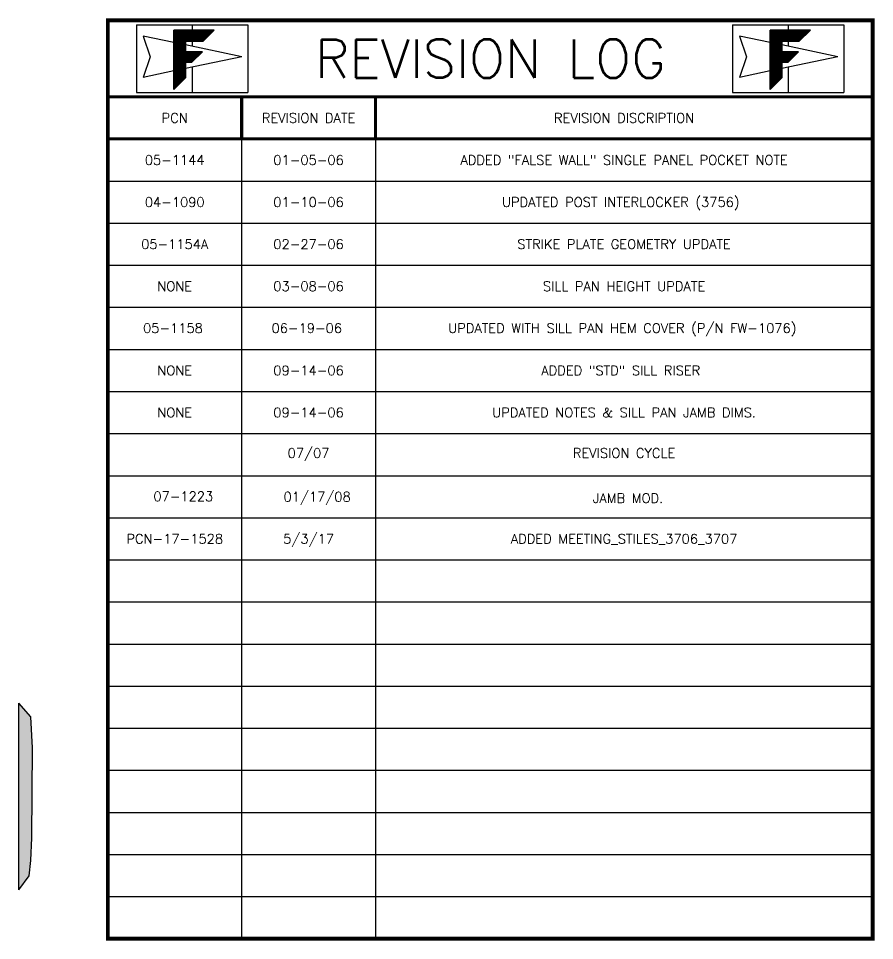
# Model space of a CAD drawing. Extents: x -7 to 43, y -9 to 27.6.
# Drawn here: x 20.57 to 42.96, y 3.55 to 27.65 of the extents above; entities that cross this region are included whole.
import ezdxf
from ezdxf.enums import TextEntityAlignment as Align

# ---------------------------------------------------------------- set-up
doc = ezdxf.new("R2010")
doc.units = 0
doc.header["$LTSCALE"] = 0.25
doc.header["$MEASUREMENT"] = 0
doc.layers.get('0').update_dxf_attribs({"linetype": 'CONTINUOUS'})
doc.layers.add('MISC', color=7, linetype='CONTINUOUS')
doc.layers.add('REVISION LOG', color=7, linetype='CONTINUOUS')
doc.styles.get("Standard").update_dxf_attribs({"font": 'simplex.shx'})

# ---------------------------------------------------------------- blocks, each defined once
blk = doc.blocks.new('*X18')
at = {"color": 0}
for p, q in [((7.2329, 10.2346), (7.4628, 10.4645)), ((7.2329, 10.2452), (7.4522, 10.4645)), ((7.2329, 10.2558), (7.4416, 10.4645)), ((7.2329, 10.2664), (7.431, 10.4645)), ((7.2329, 10.277), (7.4204, 10.4645)), ((7.2329, 10.2876), (7.4098, 10.4645)), ((7.2329, 10.2982), (7.3992, 10.4645)), ((7.2329, 10.3089), (7.3886, 10.4645)), ((7.2329, 10.3195), (7.378, 10.4645)), ((7.2329, 10.3301), (7.3674, 10.4645)), ((7.2329, 10.3407), (7.3568, 10.4645)), ((7.2329, 10.3513), (7.3462, 10.4645)), ((7.2329, 10.3619), (7.3356, 10.4645)), ((7.2329, 10.3725), (7.325, 10.4645)), ((7.2329, 10.3831), (7.3143, 10.4645)), ((7.2329, 10.3937), (7.3037, 10.4645)), ((7.2329, 10.4043), (7.2931, 10.4645)), ((7.2329, 10.4149), (7.2825, 10.4645)), ((7.2329, 10.4255), (7.2719, 10.4645)), ((7.2329, 10.4361), (7.2613, 10.4645)), ((7.2329, 10.4467), (7.2507, 10.4645)), ((7.2329, 10.4573), (7.2401, 10.4645)), ((7.3549, 10.3369), (7.2329, 10.4589)), ((7.3549, 10.3263), (7.2329, 10.4483)), ((7.3549, 10.3157), (7.2329, 10.4377)), ((7.3549, 10.3051), (7.2329, 10.4271)), ((7.3549, 10.2945), (7.2329, 10.4164)), ((7.3549, 10.3475), (7.2379, 10.4645)), ((7.3646, 10.3484), (7.2485, 10.4645)), ((7.3752, 10.3484), (7.2591, 10.4645)), ((7.3858, 10.3484), (7.2697, 10.4645)), ((7.3965, 10.3484), (7.2803, 10.4645)), ((7.4071, 10.3484), (7.2909, 10.4645)), ((7.4177, 10.3484), (7.3015, 10.4645)), ((7.4283, 10.3484), (7.3122, 10.4645)), ((7.4389, 10.3484), (7.3228, 10.4645)), ((7.4495, 10.3484), (7.3334, 10.4645)), ((7.4601, 10.3484), (7.344, 10.4645)), ((7.4707, 10.3484), (7.3546, 10.4645)), ((7.3573, 10.3484), (7.4734, 10.4645)), ((7.4813, 10.3484), (7.3652, 10.4645)), ((7.3679, 10.3484), (7.4841, 10.4645)), ((7.4919, 10.3484), (7.3758, 10.4645)), ((7.3785, 10.3484), (7.4947, 10.4645)), ((7.5025, 10.3484), (7.3864, 10.4645)), ((7.3892, 10.3484), (7.5053, 10.4645)), ((7.5131, 10.3484), (7.397, 10.4645)), ((7.3998, 10.3484), (7.5159, 10.4645)), ((7.5237, 10.3484), (7.4076, 10.4645)), ((7.4104, 10.3484), (7.5265, 10.4645)), ((7.5343, 10.3484), (7.4182, 10.4645)), ((7.421, 10.3484), (7.5371, 10.4645)), ((7.5422, 10.3511), (7.4288, 10.4645)), ((7.4316, 10.3484), (7.5477, 10.4645)), ((7.5476, 10.3564), (7.4394, 10.4645)), ((7.4422, 10.3484), (7.5583, 10.4645)), ((7.5529, 10.3617), (7.45, 10.4645)), ((7.4528, 10.3484), (7.5689, 10.4645)), ((7.5582, 10.367), (7.4606, 10.4645)), ((7.4634, 10.3484), (7.5795, 10.4645)), ((7.5635, 10.3723), (7.4713, 10.4645)), ((7.474, 10.3484), (7.5901, 10.4645)), ((7.5688, 10.3776), (7.4819, 10.4645)), ((7.4846, 10.3484), (7.6007, 10.4645)), ((7.5741, 10.3829), (7.4925, 10.4645)), ((7.4952, 10.3484), (7.6113, 10.4645)), ((7.5794, 10.3882), (7.5031, 10.4645)), ((7.5058, 10.3484), (7.6219, 10.4645)), ((7.5847, 10.3935), (7.5137, 10.4645)), ((7.5164, 10.3484), (7.6325, 10.4645)), ((7.59, 10.3988), (7.5243, 10.4645)), ((7.527, 10.3484), (7.6432, 10.4645)), ((7.5953, 10.4041), (7.5349, 10.4645)), ((7.5376, 10.3484), (7.6538, 10.4645)), ((7.6006, 10.4094), (7.5455, 10.4645)), ((7.6059, 10.4147), (7.5561, 10.4645)), ((7.6112, 10.42), (7.5667, 10.4645)), ((7.6165, 10.4253), (7.5773, 10.4645)), ((7.6218, 10.4306), (7.5879, 10.4645)), ((7.6271, 10.4359), (7.5985, 10.4645)), ((7.6324, 10.4412), (7.6091, 10.4645)), ((7.6377, 10.4465), (7.6197, 10.4645)), ((7.643, 10.4519), (7.6304, 10.4645)), ((7.6483, 10.4572), (7.641, 10.4645)), ((7.6536, 10.4625), (7.6516, 10.4645)), ((7.3549, 10.2839), (7.2329, 10.4058)), ((7.3549, 10.2733), (7.2329, 10.3952)), ((7.3549, 10.2627), (7.2329, 10.3846)), ((7.3549, 10.2521), (7.2329, 10.374)), ((7.3549, 10.2415), (7.2329, 10.3634)), ((7.4404, 10.1454), (7.2329, 10.3528)), ((7.2329, 10.224), (7.3549, 10.3459)), ((7.4351, 10.1401), (7.2329, 10.3422)), ((7.2329, 10.2134), (7.3549, 10.3353)), ((7.4298, 10.1348), (7.2329, 10.3316)), ((7.2329, 10.2028), (7.3549, 10.3247)), ((7.4245, 10.1295), (7.2329, 10.321)), ((7.2329, 10.1922), (7.3549, 10.3141)), ((7.4159, 10.1274), (7.2329, 10.3104)), ((7.2329, 10.1816), (7.3549, 10.3035)), ((7.4053, 10.1274), (7.2329, 10.2998)), ((7.2329, 10.171), (7.3549, 10.2929)), ((7.3947, 10.1274), (7.2329, 10.2892)), ((7.2329, 10.1604), (7.3549, 10.2823)), ((7.3841, 10.1274), (7.2329, 10.2786)), ((7.2329, 10.1498), (7.3549, 10.2717)), ((7.3735, 10.1274), (7.2329, 10.268)), ((7.2329, 10.1391), (7.3549, 10.2611)), ((7.3629, 10.1274), (7.2329, 10.2574)), ((7.2329, 10.1285), (7.3549, 10.2505)), ((7.3549, 10.1248), (7.2329, 10.2467)), ((7.2329, 10.1179), (7.3549, 10.2399)), ((7.3549, 10.1142), (7.2329, 10.2361)), ((7.2329, 10.0119), (7.4571, 10.236)), ((7.2329, 10.0225), (7.4465, 10.236)), ((7.2329, 10.0331), (7.4359, 10.236)), ((7.2329, 10.0437), (7.4253, 10.236)), ((7.2329, 10.0543), (7.4147, 10.236)), ((7.2329, 10.0649), (7.4041, 10.236)), ((7.2329, 10.0755), (7.3935, 10.236)), ((7.2329, 10.0861), (7.3828, 10.236)), ((7.2329, 10.0967), (7.3722, 10.236)), ((7.2329, 10.1073), (7.3616, 10.236)), ((7.3549, 10.1036), (7.2329, 10.2255)), ((7.3591, 10.1274), (7.4677, 10.236)), ((7.4457, 10.1507), (7.3603, 10.236)), ((7.3697, 10.1274), (7.4783, 10.236)), ((7.451, 10.156), (7.3709, 10.236)), ((7.3803, 10.1274), (7.4889, 10.236)), ((7.4563, 10.1613), (7.3815, 10.236)), ((7.3909, 10.1274), (7.4995, 10.236)), ((7.4616, 10.1666), (7.3921, 10.236)), ((7.4015, 10.1274), (7.5101, 10.236)), ((7.4669, 10.1719), (7.4028, 10.236)), ((7.4121, 10.1274), (7.5207, 10.236)), ((7.4722, 10.1772), (7.4134, 10.236)), ((7.4775, 10.1825), (7.424, 10.236)), ((7.4828, 10.1878), (7.4346, 10.236)), ((7.4881, 10.1931), (7.4452, 10.236)), ((7.4934, 10.1984), (7.4558, 10.236)), ((7.4987, 10.2037), (7.4664, 10.236)), ((7.504, 10.209), (7.477, 10.236)), ((7.5093, 10.2143), (7.4876, 10.236)), ((7.5146, 10.2196), (7.4982, 10.236)), ((7.5199, 10.2249), (7.5088, 10.236)), ((7.5252, 10.2302), (7.5194, 10.236)), ((7.5305, 10.2355), (7.53, 10.236)), ((7.3549, 10.093), (7.2329, 10.2149)), ((7.3549, 10.0824), (7.2329, 10.2043)), ((7.3549, 10.0718), (7.2329, 10.1937)), ((7.3549, 10.0612), (7.2329, 10.1831)), ((7.3549, 10.0506), (7.2329, 10.1725)), ((7.3549, 10.0399), (7.2329, 10.1619)), ((7.3549, 10.0293), (7.2329, 10.1513)), ((7.3549, 10.0187), (7.2329, 10.1407)), ((7.3549, 10.0081), (7.2329, 10.1301)), ((7.2329, 10.0013), (7.3549, 10.1232)), ((7.3549, 9.9975), (7.2329, 10.1195)), ((7.2329, 9.9907), (7.3549, 10.1126)), ((7.3549, 9.9869), (7.2329, 10.1089)), ((7.2329, 9.98), (7.3549, 10.102)), ((7.3549, 9.9763), (7.2329, 10.0983)), ((7.2329, 9.9694), (7.3549, 10.0914)), ((7.3549, 9.9657), (7.2329, 10.0876)), ((7.2329, 9.9588), (7.3549, 10.0808)), ((7.3501, 9.9599), (7.2329, 10.077)), ((7.2329, 9.9482), (7.3549, 10.0702)), ((7.3448, 9.9546), (7.2329, 10.0664)), ((7.2329, 9.9376), (7.3549, 10.0596)), ((7.3395, 9.9493), (7.2329, 10.0558)), ((7.2329, 9.927), (7.3549, 10.049)), ((7.3342, 9.944), (7.2329, 10.0452)), ((7.2329, 9.9164), (7.3549, 10.0383)), ((7.3289, 9.9387), (7.2329, 10.0346)), ((7.2329, 9.9058), (7.3549, 10.0277)), ((7.3236, 9.9334), (7.2329, 10.024)), ((7.2329, 9.8952), (7.3549, 10.0171)), ((7.3183, 9.9281), (7.2329, 10.0134)), ((7.2329, 9.8846), (7.3549, 10.0065)), ((7.313, 9.9228), (7.2329, 10.0028)), ((7.2329, 9.874), (7.3549, 9.9959)), ((7.3077, 9.9175), (7.2329, 9.9922)), ((7.2329, 9.8634), (7.3549, 9.9853)), ((7.3024, 9.9122), (7.2329, 9.9816)), ((7.2329, 9.8528), (7.3549, 9.9747)), ((7.2971, 9.9069), (7.2329, 9.971)), ((7.2918, 9.9015), (7.2329, 9.9604)), ((7.2865, 9.8962), (7.2329, 9.9498)), ((7.2811, 9.8909), (7.2329, 9.9392)), ((7.2758, 9.8856), (7.2329, 9.9285)), ((7.2705, 9.8803), (7.2329, 9.9179)), ((7.2652, 9.875), (7.2329, 9.9073)), ((7.2599, 9.8697), (7.2329, 9.8967)), ((7.2546, 9.8644), (7.2329, 9.8861)), ((7.2493, 9.8591), (7.2329, 9.8755)), ((7.244, 9.8538), (7.2329, 9.8649)), ((7.2387, 9.8485), (7.2329, 9.8543)), ((7.2334, 9.8432), (7.2329, 9.8437))]:
    blk.add_line(p, q, dxfattribs=at)

msp = doc.modelspace()

# ---------------------------------------------------------------- hatches: boundary and pattern name
at = {"layer": 'MISC'}
h = msp.add_hatch(dxfattribs=at)
h.set_pattern_fill('AR-SAND', color=256, scale=0.06, style=0)
h.paths.add_polyline_path([(20.929, 8.582), (20.886, 9.393), (20.573, 9.755), (20.573, 4.874), (20.842, 5.236), (20.886, 5.642), (20.915, 6.235)])

# ---------------------------------------------------------------- linework, layer by layer
msp.add_line((20.573, 9.755), (20.573, 4.874), dxfattribs=at)
msp.add_lwpolyline([(20.573, 9.755), (20.886, 9.393), (20.929, 8.582), (20.915, 6.235), (20.886, 5.642), (20.842, 5.236), (20.573, 4.874)], dxfattribs=at)
at = {"layer": 'REVISION LOG', "color": 151}
for p, q in [((23.66, 27.483), (26.571, 27.483)), ((23.66, 27.483), (23.66, 25.713)), ((25.116, 27.483), (25.116, 27.345)), ((26.571, 27.483), (26.571, 25.713)), ((39.249, 27.483), (42.16, 27.483)), ((39.249, 27.483), (39.249, 25.713)), ((40.705, 27.483), (40.705, 27.345)), ((42.16, 27.483), (42.16, 25.713)), ((25.116, 27.054), (25.116, 26.921)), ((40.705, 27.054), (40.705, 26.921)), ((25.116, 26.375), (25.116, 25.713)), ((40.705, 26.375), (40.705, 25.713)), ((23.66, 25.713), (26.571, 25.713)), ((39.249, 25.713), (42.16, 25.713))]:
    msp.add_line(p, q, dxfattribs=at)
at = {"layer": 'REVISION LOG', "color": 1}
for p, q in [((24.638, 27.021), (23.839, 27.189)), ((23.839, 27.189), (24.019, 26.648)), ((40.227, 27.021), (39.428, 27.189)), ((39.428, 27.189), (39.608, 26.648)), ((26.412, 26.648), (24.943, 26.957)), ((42.001, 26.648), (40.532, 26.957)), ((24.019, 26.648), (23.839, 26.106)), ((26.412, 26.648), (24.943, 26.339)), ((39.608, 26.648), (39.428, 26.106)), ((42.001, 26.648), (40.532, 26.339)), ((24.638, 26.275), (23.839, 26.106)), ((40.227, 26.275), (39.428, 26.106))]:
    msp.add_line(p, q, dxfattribs=at)
at = {"layer": 'REVISION LOG'}
for p, q in [((29.91, 25.598), (29.91, 3.598)), ((26.41, 24.498), (26.41, 3.598)), ((22.91, 23.398), (42.91, 23.398)), ((22.91, 22.298), (42.91, 22.298)), ((22.91, 21.198), (42.91, 21.198)), ((22.91, 20.098), (42.91, 20.098)), ((22.91, 18.998), (42.91, 18.998)), ((22.91, 17.898), (42.91, 17.898)), ((22.91, 16.798), (42.91, 16.798)), ((22.91, 15.698), (42.91, 15.698)), ((22.91, 14.598), (42.91, 14.598)), ((22.91, 13.498), (42.91, 13.498)), ((22.91, 12.398), (42.91, 12.398)), ((22.91, 11.298), (42.91, 11.298)), ((22.91, 10.198), (42.91, 10.198)), ((22.91, 9.098), (42.91, 9.098)), ((22.91, 7.998), (42.91, 7.998)), ((22.91, 6.898), (42.91, 6.898)), ((22.91, 5.798), (42.91, 5.798)), ((22.91, 4.698), (42.91, 4.698))]:
    msp.add_line(p, q, dxfattribs=at)
at = {"layer": 'REVISION LOG', "const_width": 0.1}
msp.add_lwpolyline([(42.91, 3.598), (42.91, 27.598), (22.91, 27.598), (22.91, 3.598), (42.91, 3.598), (42.91, 3.598)], close=True, dxfattribs=at)
at = {"layer": 'REVISION LOG', "color": 151}
for points in [[(24.943, 26.095), (24.943, 26.502), (25.112, 26.502), (24.943, 26.502), (24.943, 26.095), (24.638, 25.79), (24.638, 27.345), (25.695, 27.345), (25.405, 27.054), (24.943, 27.054), (24.943, 26.773), (25.383, 26.773), (24.943, 26.773), (24.943, 27.054), (25.405, 27.054), (25.695, 27.345), (24.638, 27.345), (24.638, 25.79), (24.943, 26.095), (24.943, 26.502), (25.112, 26.502), (25.383, 26.773), (24.943, 26.773), (24.943, 27.054), (25.405, 27.054), (25.695, 27.345), (24.638, 27.345), (24.638, 25.79)], [(40.532, 26.095), (40.532, 26.502), (40.701, 26.502), (40.532, 26.502), (40.532, 26.095), (40.227, 25.79), (40.227, 27.345), (41.284, 27.345), (40.993, 27.054), (40.532, 27.054), (40.532, 26.773), (40.972, 26.773), (40.532, 26.773), (40.532, 27.054), (40.993, 27.054), (41.284, 27.345), (40.227, 27.345), (40.227, 25.79), (40.532, 26.095), (40.532, 26.502), (40.701, 26.502), (40.972, 26.773), (40.532, 26.773), (40.532, 27.054), (40.993, 27.054), (41.284, 27.345), (40.227, 27.345), (40.227, 25.79)]]:
    msp.add_lwpolyline(points, close=True, dxfattribs=at)
at = {"layer": 'REVISION LOG', "const_width": 0.08}
for points in [[(22.91, 25.598), (42.91, 25.598)], [(26.41, 25.598), (26.41, 24.498)], [(29.91, 25.598), (29.91, 24.498)], [(22.91, 24.498), (42.91, 24.498)]]:
    msp.add_lwpolyline(points, dxfattribs=at)

# ---------------------------------------------------------------- block references
at = {"layer": 'REVISION LOG', "color": 151, "xscale": 2.5, "yscale": 2.5, "zscale": 2.5}
for p in [(6.556, 1.183), (22.145, 1.183)]:
    msp.add_blockref('*X18', p, dxfattribs=at)

# ---------------------------------------------------------------- texts
at = {"layer": 'REVISION LOG'}
for s, height, p in [('REVISION LOG', 1, (32.91, 26.598)), ('PCN', 0.25, (24.66, 25.048)), ('REVISION DATE', 0.25, (28.16, 25.048)), ('REVISION DISCRIPTION', 0.25, (36.41, 25.048)), ('05-1144', 0.25, (24.66, 23.948)), ('01-05-06', 0.25, (28.16, 23.948)), ('ADDED "FALSE WALL" SINGLE PANEL POCKET NOTE', 0.25, (36.41, 23.948)), ('04-1090', 0.25, (24.66, 22.848)), ('01-10-06', 0.25, (28.16, 22.848)), ('UPDATED POST INTERLOCKER (3756) ', 0.25, (36.41, 22.848)), ('05-1154A', 0.25, (24.66, 21.748)), ('02-27-06', 0.25, (28.16, 21.748)), ('STRIKE PLATE GEOMETRY UPDATE', 0.25, (36.41, 21.748)), ('NONE', 0.25, (24.66, 20.648)), ('03-08-06', 0.25, (28.16, 20.648)), ('SILL PAN HEIGHT UPDATE', 0.25, (36.41, 20.648)), ('05-1158', 0.25, (24.614, 19.554)), ('06-19-06', 0.25, (28.114, 19.554)), ('UPDATED WITH SILL PAN HEM COVER (P/N FW-1076)', 0.25, (36.364, 19.554)), ('NONE', 0.25, (24.66, 18.448)), ('09-14-06', 0.25, (28.16, 18.448)), ('ADDED "STD" SILL RISER ', 0.25, (36.41, 18.448)), ('NONE', 0.25, (24.66, 17.348)), ('09-14-06', 0.25, (28.16, 17.348)), ('UPDATED NOTES & SILL PAN JAMB DIMS.', 0.25, (36.41, 17.348)), ('07/07', 0.25, (28.16, 16.29)), ('REVISION CYCLE', 0.25, (36.41, 16.29)), ('07-1223', 0.25, (24.884, 15.157)), ('01/17/08', 0.25, (28.384, 15.147)), ('JAMB MOD.', 0.25, (36.514, 15.109)), ('5/3/17', 0.25, (28.16, 14.048)), ('PCN-17-1528', 0.25, (24.66, 14.048)), ('ADDED MEETING_STILES_3706_3707', 0.25, (36.41, 14.048))]:
    msp.add_text(s, height=height, dxfattribs=at).set_placement(p, align=Align.MIDDLE_CENTER)

doc.saveas('drawing.dxf')
